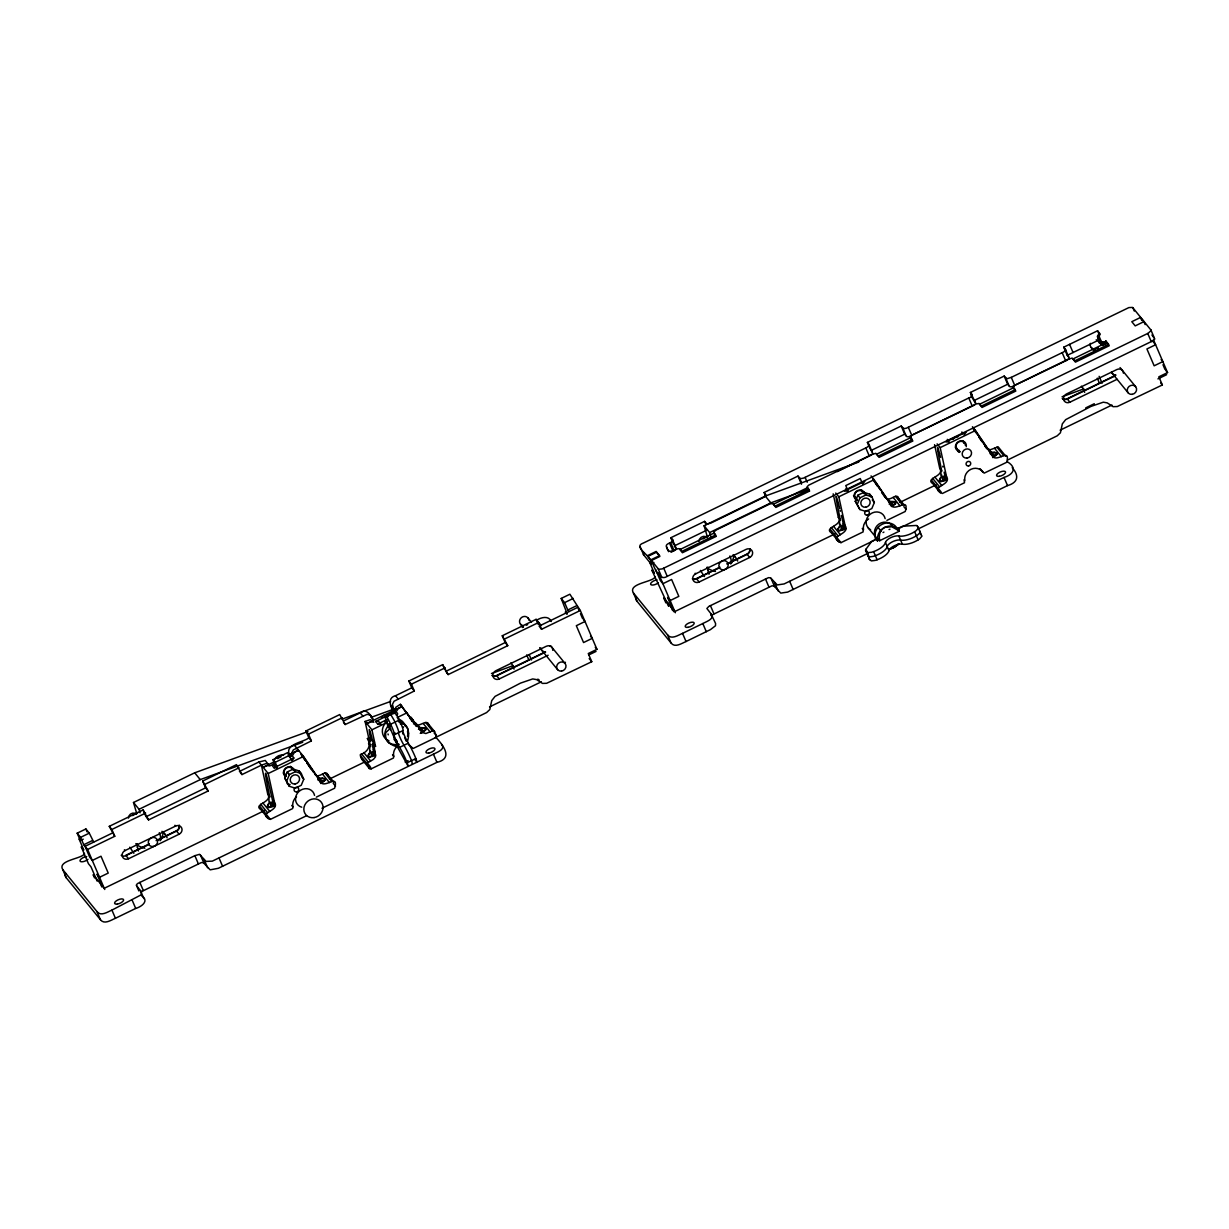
<?xml version="1.0" encoding="UTF-8"?>
<svg xmlns="http://www.w3.org/2000/svg" width="1229" height="1229" viewBox="0 0 1229 1229"><rect width="100%" height="100%" fill="white"/><g stroke="black" fill="none" stroke-linecap="round" stroke-linejoin="round"><path stroke-width="1.5" d="M396.368 744.989L408.059 766.097L407.721 764.3A14.349 1.506 64.1 0 0 407.168 762.779A12.951 1.367 64.1 0 0 399.625 747.37A8.096 0.845 64.1 0 1 395.615 739.474A8.096 0.845 64.1 0 1 394.248 734.804A12.951 1.367 64.1 0 0 390.653 724.234A14.349 1.506 64.1 0 0 389.685 722.206C383.725 709.456 384.677 720.025 388.21 725.97M394.094 713.619L394.248 711.576L398.365 717.982A14.349 1.506 64.1 0 1 399.333 720.01A12.951 1.367 64.1 0 1 402.928 730.594A8.096 0.845 64.1 0 0 404.31 735.265A8.096 0.845 64.1 0 0 408.32 743.146A12.951 1.367 64.1 0 1 415.863 758.57A14.349 1.506 64.1 0 1 416.416 760.09L416.815 761.888L415.94 761.012M959.511 452.38L958.005 451.458M289.906 757.556C292.41 752.686 294.637 757.97 292.103 760.766M403.45 727.414L403.081 726.723M160.154 840.744L160.538 836.442L159.309 832.694M730.748 564.003L731.132 559.702L729.918 555.954M883.021 532.556L883.928 532.096M840.528 524.337L840.39 524.783A3.702 2.181 -66.3 0 1 840.068 525.336L838.332 528.286A5.638 2.704 -35.3 0 0 839.668 530.928M941.89 475.162L941.767 475.623A3.702 2.181 -66.3 0 1 941.445 476.176L939.709 479.126M292.855 754.929L294.407 752.501L298.401 750.136L288.308 755.036M393.649 713.542C394.586 709.794 400.101 713.988 396.414 715.186M396.568 711.207L398.104 708.78L402.113 706.414L366.81 723.543L371.112 721.869L373.846 722.222M889.043 529.561L889.965 529.223M284.729 778.018L287.263 771.966L293.27 769.062L299.215 770.998L301.351 773.609L303.763 779.247L301.228 785.285L295.237 788.204L289.276 786.268L284.729 778.018L289.276 786.268M286.864 780.63L289.399 774.593L295.406 771.674L301.351 773.609M855.338 501.278L857.857 495.226L863.864 492.322L869.809 494.258L871.945 496.869L874.357 502.507L871.837 508.545L865.831 511.464L859.885 509.528L855.338 501.278L859.885 509.528M857.458 503.89L859.993 497.853L865.999 494.934L871.945 496.869M635.885 597.279L636.484 600.597L671.034 642.967C674.844 648.159 681.665 643.351 686.028 641.538L710.47 629.617L715.508 625.745L715.585 623.487L710.976 613.732L706.875 608.493L708.856 606.389L768.448 577.661L770.568 577.845L777.25 584.943L784.133 583.929L873.727 540.637M944.702 479.218L944.855 478.803A8.757 8.111 -33.1 0 0 944.84 475.884M269.55 802.122L267.722 805.026M370.344 751.595L368.516 754.498M564.894 663.291L565.448 662.277M866.061 549.102L865.646 549.901A5.239 2.105 -23.2 0 0 865.569 550.592L867.49 552.635L871.515 552.267A14.349 5.792 -23.2 0 0 873.604 551.606A12.951 5.223 -23.2 0 0 885.464 542.481A8.096 3.272 -23.2 0 1 890.825 537.626A8.096 3.272 -23.2 0 1 898.829 535.998A12.951 5.223 -23.2 0 0 914.622 531.711A14.349 5.792 -23.2 0 0 916.312 530.544L918.493 527.902L916.926 525.689A5.239 2.105 -23.2 0 0 916.296 525.474L902.808 526.181L897.339 528.639L899.382 531.143L879.549 540.76L877.506 538.256L871.699 541.39L866.061 549.102L869.103 558.227A5.239 2.105 -23.2 0 0 869.072 558.765L869.118 558.888M867.812 553.188L867.351 554.141A5.239 2.105 -23.2 0 0 867.321 554.678L867.367 554.801M65.705 873.404L64.953 875.171L65.89 877.337L100.44 919.707C104.25 924.899 111.071 920.091 115.434 918.278L135.712 908.446C141.473 906.802 149.738 900.826 141.473 895.68M324.579 780.476L321.998 781.613A3.702 3.134 76.5 0 1 321.445 781.521L321.061 781.337A8.757 8.019 -47.3 0 1 318.864 779.524M388.011 733.974L388.272 734.834M425.372 729.949L422.93 731.086A3.702 3.134 76.5 0 1 422.238 730.994M895.173 503.736L892.607 504.873A3.702 3.134 76.5 0 1 892.054 504.781L891.655 504.597A8.757 8.019 -47.3 0 1 889.458 502.784L889.166 502.231M996.55 454.561L993.969 455.698A3.702 3.134 76.5 0 1 993.431 455.621M899.398 543.771L893.529 547.704A9.171 2.98 -28 0 1 889.105 549.302M643.981 552.789L643.397 554.54L650.955 563.819L653.843 562.421M710.854 615.545L771.95 585.818L774.055 586.003L780.753 593.1L787.635 592.101L866.937 553.803M132.655 815.61L137.725 812.507M703.249 538.87L708.319 535.767M140.552 892.054L201.356 862.558L203.461 862.743L210.159 869.84L218.363 868.288L436.94 762.349C453.209 758.462 443.869 745.957 435.727 737.154M974.705 404.863L975.826 403.281L970.372 392.466L1004.17 376.074L1006.889 378.778L1011.283 377.364L1063.746 351.909L1065.758 350.019L1063.761 347.177L1097.574 330.77L1100.339 334.18C1092.904 334.872 1102.029 345.933 1105.885 340.971L1108.666 344.381L1074.853 360.773L1072.134 358.085L1067.724 359.482L1014.816 385.215L1013.249 386.843L1015.262 389.685L981.464 406.062L978.991 403.465L975.918 404.034L912.809 434.636L910.29 436.771L912.302 439.613L878.489 456.02L875.77 453.317L871.361 454.715L808.636 485.209L807.069 486.838L809.081 489.68L775.207 506.102L772.918 503.491L769.876 503.982L716.184 529.991L713.665 532.142L715.677 534.984L681.849 551.375C678.423 542.834 669.344 558.319 666.487 546.782C664.397 542.404 678.27 542.772 670.757 537.78L704.586 521.373L707.028 524L710.623 523.185L764.653 496.931L766.174 495.226L764.115 492.506L797.99 476.069L800.432 478.695L803.52 478.112L866.891 447.402L869.395 445.251L867.397 442.409L901.21 426.017L903.653 428.629L906.234 428.26L968.775 397.981C977.931 395.646 964.458 387.519 975.334 402.482M522.325 627.512L523.523 626.729M1094.117 350.004L1095.438 349.251M671.034 552.313L676.442 549.255L674.26 545.953L706.629 530.252M973.844 405.37L908.83 436.741L906.925 436.694L904.713 434.175L901.21 426.017M389.946 728.628L385.599 732.837L385.737 738.429A12.09 11 -39.2 0 0 398.872 744.144M526.227 625.269L527.671 624.562M1096.836 348.529L1098.265 347.822M291.073 754.283L293.347 749.89L311.383 740.918L308.817 737.784C304.5 742.116 283.438 744.067 289.814 755.221M391.191 706.06L393.741 709.194L392.435 704.371L394.063 701.237L414.342 690.99L411.776 687.841L395.508 695.737C386.766 697.765 390.592 707.581 394.002 712.62M410.962 746.694L413.282 748.43L435.957 737.431L436.541 736.294L434.482 731.378L433.222 730.594L425.848 733.544L422.945 732.653L417.845 725.771L416.554 726.385L400.408 704.325L395.846 707.243L394.893 711.33M373.217 721.024L370.159 719.702L365.09 721.438L368.7 737.922L367.41 738.537C371.88 746.064 367.287 752.271 360.312 754.652C360.727 762.763 368.838 761.289 371.173 768.862L393.449 758.016L393.787 756.48L392.512 754.913M269.965 765.344L266.447 763.424L261.393 765.175L267.707 794.011C273.668 802.983 248.857 804.442 263.544 811.032M833.17 493.843L838.301 517.271C844.262 526.273 819.451 527.61 834.153 534.292M934.547 444.668L939.678 468.111C945.639 477.159 920.828 478.358 935.53 485.117M374.43 742.024A5.669 2.289 -23.2 0 1 372.249 744.467L374.246 746.909L375.536 756.803L373.432 759.368L367.118 763.163L369.453 768.832L371.173 768.862M239.425 771.443L258.827 762.026L268.214 773.533L274.528 802.383C280.489 811.34 255.678 812.784 270.38 819.39L292.656 808.559L292.994 807.007L291.719 805.441M835.735 493.029L838.808 496.793L845.137 525.643C851.098 534.646 826.272 535.982 840.974 542.665L863.127 531.896L863.096 529.453M964.043 479.756L964.504 482.736L942.351 493.49C927.649 486.822 952.46 485.486 946.499 476.468L940.185 447.633L937.112 443.869M837.272 471.629L870.885 455.298L872.867 453.639L872.175 452.149M1004.17 376.074L1007.672 384.247L1009.885 386.766L1011.79 386.797L1066.741 360.327L1069.138 358.622L1068.754 357.178M1102.398 343.045L1101.015 344.443L1097.512 336.285M647.453 555.662L656.132 551.437L659.543 555.631L650.863 559.84L658.636 569.273L662.139 568.935L1148.285 333.182L1151.235 330.371L1132.57 307.419L1128.867 307.588L643.259 543.095C631.66 547.135 653.306 556.261 650.955 563.819M650.863 559.84C653.982 565.11 658.206 582.285 667.239 576.355L1151.788 341.355L1154.83 338.943L1151.926 335.01M306.559 815.718L212.279 861.145L206.042 861.391L199.528 854.324L194.858 855.661L137.402 883.636L136.265 885.233L141.489 892.054L140.982 894.927L111.931 910.105C107.568 911.918 100.747 916.726 96.937 911.549L62.817 869.702C56.78 859.916 83.802 858.748 84.494 853.341M321.983 808.236L433.438 754.176C436.725 752.348 446.035 749.398 441.61 744.375M655.103 576.601C654.396 582.008 627.374 583.176 633.411 592.962L667.531 634.809C671.341 639.986 678.162 635.178 682.541 633.365L702.804 623.533C706.091 621.69 715.401 618.755 710.976 613.732M897.723 529.008L1004.032 477.436C1012.635 474.809 1017.858 468.264 1007.503 461.858M918.37 528.854L1007.534 485.609C1017.643 482.674 1019.671 476.13 1012.204 467.634M136.573 812.984L133.5 802.491L194.704 772.811L307.941 731.562M707.182 536.243L704.094 525.751L765.298 496.07L858.779 462.027M83.249 839.161L80.346 840.559L77.181 833.185L85.876 828.961L89.287 833.154L93.727 842.095M567.122 613.67L561.207 598.431L569.887 594.221L580.303 610.49L596.956 649.327L588.261 653.536L591.763 661.709L546.659 683.293L542.496 683.416L536.627 679.606L532.725 678.93L520.481 683.124L495.072 696.382L491.723 700.622L489.833 709.517L486.607 712.559L435.312 737.584M1143.907 321.66L1140.497 317.481L1131.801 321.691L1135.212 325.885L1143.907 321.66L1145.167 324.61M870.885 450.582L904.713 434.175M973.875 400.639L1007.672 384.247M1063.761 347.177L1067.248 355.35L1099.632 339.65M77.181 833.185L80.592 837.364L89.287 833.154M561.207 598.431L564.618 602.625L573.298 598.4M133.5 802.491L139.046 809.296L200.25 779.616L302.703 742.285M704.094 525.751L709.64 532.556L770.844 502.876L808.59 489.127M80.592 837.364L83.756 844.753L87.597 849.454L114.758 836.288L109.273 826.334L143.102 809.942L148.571 819.881L208.162 790.984L202.693 781.045L236.506 764.638L241.975 774.577L261.393 765.175M308.817 737.784L305.913 730.978L339.726 714.571L345.195 724.526L367.072 714.341L370.359 715.078L372.925 719.288C370.344 714.602 366.227 707.904 360.205 712.866L344.274 720.593M411.776 687.841L408.858 681.035L442.686 664.643L448.155 674.583L507.746 645.686L502.277 635.746L536.09 619.339L541.282 625.546M109.273 826.334L111.839 829.483L145.652 813.076M205.243 784.179L239.071 767.772M305.913 730.978L308.464 734.112L342.292 717.721M408.858 681.035L411.423 684.184L445.236 667.777M504.827 638.88L538.655 622.473L541.574 629.279L580.303 610.49M83.756 844.753L92.452 840.528M564.618 602.625L567.783 609.999L576.462 605.789M112.192 833.139L85.047 846.32L89.748 857.304L92.313 860.438L100.993 856.229L108.229 873.082L99.534 877.306L96.983 874.172L101.684 885.157M208.162 790.984L205.596 787.85L146.021 816.747L143.102 809.942M445.605 671.449L505.196 642.552L507.746 645.686M539.009 626.145L577.753 607.356L579.089 610.49M276.586 767.956L273.038 759.691L287.525 752.67L291.841 760.413M274.866 761.55L263.098 767.265L267.4 765.59L270.134 765.944M273.038 759.691L275.173 762.318L289.645 755.282M277.462 767.864L274.021 767.802L271.886 765.191L274.789 763.777M289.276 756.757L292.164 755.343M274.021 767.802L294.299 757.97M385.46 716.108L394.14 711.898M268.214 773.533L303.517 756.419L319.847 780.4C322.812 791.153 339.265 771.935 334.641 788.219L316.299 797.129M381.159 724.142L377.733 724.081L375.598 721.469L395.876 711.622M838.808 496.793L874.126 479.679L890.441 503.66C893.36 514.413 909.921 495.195 905.251 511.479L886.892 520.389M940.185 447.633L975.488 430.503L991.818 454.5C994.799 465.13 1011.129 446.127 1006.628 462.319L984.168 473.134L980.005 468.695M386.459 716.737L395.154 712.528M385.414 717.828L388.303 716.43M377.733 724.081L387.058 719.549M374.246 746.909L375.536 746.295L371.926 729.811L387.058 722.483M397.136 717.582L407.229 712.697M125.051 850.576L175.609 826.057A4.855 4.409 -39.2 0 1 181.708 828.023A4.855 4.409 -39.2 0 1 179.111 834.214L128.553 858.748A4.855 4.409 -39.2 0 1 122.454 856.767A4.855 4.409 -39.2 0 1 125.051 850.576L124.406 849.792M552.773 650.325A4.855 4.409 -39.2 0 0 546.352 646.239L495.794 670.757A4.855 4.409 -39.2 0 0 493.198 676.949A4.855 4.409 -39.2 0 0 499.297 678.93L548.165 655.226M695.645 573.835L746.203 549.317A4.855 4.409 -39.2 0 1 752.302 551.283A4.855 4.409 -39.2 0 1 749.705 557.474L699.147 582.008A4.855 4.409 -39.2 0 1 693.048 580.027A4.855 4.409 -39.2 0 1 695.645 573.835L695.168 573.252M1123.383 373.124A4.855 4.409 -39.2 0 0 1116.946 369.499L1066.388 394.033A4.855 4.409 -39.2 0 0 1063.792 400.208A4.855 4.409 -39.2 0 0 1069.891 402.19L1117.084 379.3M387.78 724.956L390.223 723.758M390.653 724.234L399.333 720.01M125.773 855.338L149.37 843.893M156.114 840.621L176.331 830.819A4.855 4.409 -39.2 0 0 179.173 825.412M545.399 651.831L496.516 675.535A4.855 4.409 -39.2 0 1 492.092 675.443M719.964 567.153L696.367 578.598A4.855 4.409 -39.2 0 1 692.357 578.736M726.708 563.896L746.94 554.079A4.855 4.409 -39.2 0 0 749.782 548.672M1115.993 375.091L1067.11 398.795A4.855 4.409 -39.2 0 1 1062.317 398.457M121.179 855.261A4.855 4.409 -39.2 0 0 125.988 855.599L148.11 844.876M157.589 840.283L176.546 831.081A4.855 4.409 -39.2 0 0 179.28 825.258M416.216 724.557L411.024 717.398L409.733 718.028L411.93 720.716M492.307 675.704A4.855 4.409 -39.2 0 0 496.731 675.796L545.615 652.092M692.572 578.997A4.855 4.409 -39.2 0 0 696.582 578.859L718.704 568.136M728.183 563.543L747.155 554.34A4.855 4.409 -39.2 0 0 749.982 548.933M1062.517 398.718A4.855 4.409 -39.2 0 0 1067.325 399.056L1114.519 376.166M394.248 734.804L402.928 730.594M415.755 723.881L413.82 721.5C416.739 731.624 427.615 716.015 428.89 725.909M315.192 774.746C319.463 779.217 327.068 767.372 328.097 776.436M887 498.697C891.286 500.833 897.8 491.308 898.706 499.696M986.334 447.94L990.205 449.799L998.163 446.834L1005.737 456.174M1085.729 407.89L1094.302 403.726M420.272 733.375L423.606 731.762M396.644 745.634L398.81 744.574M264.573 810.541L104.25 888.29L93.158 874.695L94.556 877.952M329.387 779.094L365.366 761.642M835.167 533.801L674.844 611.55L663.752 597.955L665.857 602.855M899.981 502.354L935.96 484.902M1153.601 340.034L1167.55 372.587L1158.855 376.811L1162.357 384.969L1117.253 406.553L1113.09 406.676L1107.221 402.882L1103.319 402.19L1091.075 406.384L1065.666 419.642L1062.317 423.882L1060.427 432.777L1057.217 435.819L1007.611 460.015M588.783 654.934L596.034 651.431M1157.933 378.901L1166.628 374.691M399.625 747.37L408.32 743.146M489.526 706.921L541.344 681.788M1060.12 430.181L1111.938 405.048M405.155 762.072L408.059 760.674M407.168 762.779L415.863 758.57M536.858 620.107C541.252 617.327 548.687 615.33 551.268 621.49M258.827 762.026L265.264 760.459L268.982 765.329M271.886 765.191L274.466 764.561L275.957 766.497M375.598 721.469L378.179 720.824L379.669 722.775M1062.056 396.798L1083.625 388.932L1084.639 392.374M342.108 719.119L390.638 701.436M371.02 717.413L394.386 708.887M491.462 673.538L513.031 665.672L514.045 669.114M388.994 724.234L390.269 726.6M400.132 723.758L404.31 724.173L407.383 727.937M941.614 481.276L944.394 479.756A3.702 3.457 45.1 0 0 944.717 479.233M840.083 530.452L843.017 528.916A3.702 3.457 45.1 0 0 843.34 528.393L843.478 527.963A8.757 8.111 -33.1 0 0 843.463 525.044M370.282 756.665L373.217 755.128A3.702 3.457 45.1 0 0 373.524 754.606L373.677 754.176A8.757 8.111 -33.1 0 0 373.647 751.257L372.249 744.467M269.489 807.192L272.423 805.656A3.702 3.457 45.1 0 0 272.73 805.133L272.884 804.703A8.757 8.111 -33.1 0 0 272.853 801.784L268.644 783.349A53.077 9.248 73.5 0 0 267.799 780.154L267.569 779.278A13.104 2.289 73.5 0 0 266.048 774.132L265.664 773.471M994.783 452.41L991.096 452.164M893.422 501.57L889.719 501.34M423.606 727.783L419.919 727.553M322.812 778.31L319.125 778.08M388.241 724.142L387.565 725.002L390.469 728.551M715.462 571.5L714.771 571.331A32.338 29.404 -39.2 0 1 712.82 570.778L709.502 569.35A14.195 12.905 -39.2 0 1 706.859 567.306M144.868 848.225L144.177 848.071A32.338 29.404 -39.2 0 1 142.226 847.518L138.908 846.09A14.195 12.905 -39.2 0 1 135.866 843.632M287.156 783.656L290.121 784.624M993.293 455.544L993.032 455.437A8.757 8.019 -47.3 0 1 990.835 453.609L986.334 446.926M422.254 730.963L421.977 730.871A8.757 8.019 -47.3 0 1 419.657 728.997M318.096 777.711L318.511 777.896A3.702 2.535 6.5 0 0 319.156 778.003M395.892 741.579L397.259 742.147L396.46 740.795M539.193 679.99L537.795 679.115M937.635 447.571L938.004 448.262A13.104 2.289 73.5 0 1 939.494 453.332M836.258 496.731L836.626 497.438A13.104 2.289 73.5 0 1 838.117 502.492M886.447 498.436L885.433 497.622M899.06 530.836L891.793 526.765L884.803 527.349A9.171 8.388 -12 0 0 880.963 530.974M704.463 576.555L700.407 570.456M133.869 853.295L129.798 847.196M411.976 763.593L412.068 762.195A14.349 1.506 64.1 0 0 411.515 760.674A12.951 1.367 64.1 0 0 403.972 745.266A8.096 0.845 64.1 0 1 399.963 737.369A8.096 0.845 64.1 0 1 398.58 732.699A12.951 1.367 64.1 0 0 394.985 722.13A14.349 1.506 64.1 0 0 394.017 720.086L390.807 714.633M735.464 557.229L735.08 556.783A14.195 12.905 -39.2 0 0 732.991 554.909M164.855 833.969L164.486 833.523A14.195 12.905 -39.2 0 0 161.921 831.342M406.154 711.944L407.229 713.419M868.027 555.723L869.978 556.875L873.266 556.353A14.349 5.792 -23.2 0 0 875.355 555.677A12.951 5.223 -23.2 0 0 887.215 546.567A8.096 3.272 -23.2 0 1 892.577 541.712A8.096 3.272 -23.2 0 1 900.58 540.084A12.951 5.223 -23.2 0 0 916.373 535.798A14.349 5.792 -23.2 0 0 918.063 534.615L920.106 532.556L919.599 530.713M869.164 558.995L871.33 560.9L875.017 560.439A14.349 5.792 -23.2 0 0 877.107 559.763A12.951 5.223 -23.2 0 0 888.966 550.638A8.096 3.272 -23.2 0 1 894.328 545.799A8.096 3.272 -23.2 0 1 902.332 544.155A12.951 5.223 -23.2 0 0 918.124 539.869A14.349 5.792 -23.2 0 0 919.814 538.701L921.996 536.074L920.429 533.862A5.239 2.105 -23.2 0 0 919.968 533.678M917.464 526.15L921.351 534.799M1153.048 341.601L1155.613 344.734L1146.918 348.959L1154.154 365.812L1162.834 361.603L1161.128 359.513M1165.845 370.497L1167.55 372.587M1160.652 382.88L1162.357 384.969M1098.511 341.14L1102.106 345.549M1120.065 367.563L1135.627 386.659M1091.122 347.438L1093.518 350.373M1111.477 372.402L1128.237 392.957M1067.248 355.35L1068.754 357.178L1065.251 349.005M1081.412 386.213L1083.625 388.932M1067.325 399.056L1069.891 402.19M970.372 392.466L971.325 393.649M996.873 447.141L1003.709 455.513M994.538 448.278L1001.358 456.65M972.431 426.74L975.488 430.503M986.933 448.508L984.997 446.127L985.428 446.757M989.883 452.118L991.818 454.5M958.021 450.367L959.496 452.164M939.678 468.111L941.614 470.477M944.563 474.102L946.499 476.468M934.962 477.175L941.783 485.547M932.611 478.311L939.432 486.684M931.736 480.385L941.214 492.092M933.487 484.456L940.323 492.829M897.539 496.977L904.36 505.334M895.511 496.316L902.332 504.673M903.837 506.64L906.111 509.421M893.16 497.453L899.981 505.826M871.054 475.915L874.126 479.679M888.506 501.294L890.441 503.66M872.237 499.896L874.357 502.507M863.864 492.322L865.999 494.934M857.857 495.226L859.993 497.853M878.044 527.425L880.932 530.974M867.766 527.349L876.093 537.549M862.251 528.409L862.743 529.223M838.301 517.271L840.237 519.652M845.137 525.643L843.186 523.262L841.373 515.397M833.585 526.35L840.406 534.707M831.234 527.487L838.055 535.859M830.374 529.545L840.974 542.665M832.11 533.632L838.946 542.004M765.298 496.07L770.844 502.876M747.155 554.34L749.705 557.474M696.582 578.859L699.147 582.008M583.314 619.385L585.019 621.475L576.324 625.699L583.56 642.552L592.24 638.343L590.534 636.253M567.783 609.999L569.058 611.566M595.251 647.237L596.956 649.327M565.232 612.088L566.938 614.193M589.198 658.575L591.763 661.709M539.854 627.189L541.574 629.279M527.917 617.88L531.496 622.289M550.653 645.778L565.017 663.383M520.512 624.178L522.909 627.113M539.669 647.668L557.628 669.697M510.818 662.953L513.031 665.672M496.731 675.796L499.297 678.93M446.45 672.493L448.155 674.583M427.723 723.174L434.559 731.547M425.695 722.529L432.516 730.886M434.037 732.837L436.31 735.633M423.344 723.666L430.181 732.023M395.508 695.737L398.073 698.871M413.512 723.82A5.669 2.289 -23.2 0 0 415.848 723.313L417.845 725.771M418.705 727.507L420.641 729.872M414.357 723.697L416.554 726.385M407.398 731.793L408.535 733.175A9.171 4.977 83.4 0 0 407.398 727.906M387.504 726.047L390.407 729.611L390.592 728.812M396.245 740.273L397.336 741.609M393.941 739.243L395.016 740.58M395.2 740.795L396.291 742.132M396.199 744.605L398.242 747.109L390.254 728.474M386.075 739.136L388.948 742.669M360.205 712.866L362.77 716M392.865 755.144L393.726 756.188A10.17 9.233 -39.2 0 1 396.614 746.894M365.09 721.438L371.926 729.811M368.7 737.922L370.897 740.611M373.339 743.591L375.536 746.295M367.41 738.537L369.422 740.995L370.605 746.664M368.5 743.484L370.436 745.865M373.386 749.475L375.321 751.856M343.49 722.422L345.195 724.526M363.769 752.547L370.605 760.92M361.418 753.7L368.254 762.057M360.558 755.758L367.379 764.131M362.309 759.845L369.13 768.217M326.945 773.702L333.766 782.074M324.902 773.056L331.738 781.414M333.243 783.365L335.517 786.161M322.551 774.193L329.387 782.566M294.13 744.912L303.517 756.419M319.847 780.4L317.697 777.711M301.627 776.636L303.763 779.247M293.27 769.062L295.406 771.674M287.263 771.966L289.399 774.593M267.707 794.011L269.643 796.392M272.592 800.002L274.528 802.383M240.269 772.488L241.975 774.577M262.991 803.075L269.812 811.447M260.64 804.227L267.461 812.584M259.765 806.285L270.38 819.39M261.516 810.372L268.337 818.744M194.704 772.811L200.25 779.616M174.964 825.274L175.609 826.057M176.546 831.081L179.111 834.214M146.865 817.792L148.571 819.881M125.988 855.599L128.553 858.748M80.346 840.559L79.071 838.992L83.772 849.976L81.222 846.842L88.442 863.71L91.007 866.844L97.122 881.101M884.957 497.115L884.05 495.932M949.433 441.964L945.992 441.887L966.271 432.055L964.074 434.866M848.056 491.124L844.615 491.062L864.893 481.23L862.697 484.026M419.719 728.935L418.521 727.245M318.864 779.386L318.081 778.28M873.204 479.126L873.927 480.124M415.264 760.183L414.757 759.414M975.165 430.764L974.566 429.966L975.027 430.78M303.932 757.709L302.442 755.712L302.887 756.434M874.049 480.309L873.266 479.341M889.043 502.062L886.739 498.697M407.429 713.696L410.194 717.659A53.077 1.736 54.9 0 1 412.053 720.363L413.297 722.16M304.208 758.109L306.482 761.381M976.502 432.685L978.453 435.481A53.077 1.736 54.9 0 1 980.327 438.169L986.104 446.588M875.14 481.845L877.091 484.641A53.077 1.736 54.9 0 1 878.95 487.345L881.393 490.893M987.394 449.169L986.288 447.556M413.543 722.529L414.265 723.574M884.02 494.719L881.869 491.6M884.25 495.057L886.524 498.375M415.848 723.313L418.352 726.984M315.023 773.809L308.356 764.085A53.077 1.736 54.9 0 0 306.605 761.565M315.254 774.132L317.466 777.389M972.754 428.138L975.811 432.639M978.868 437.125L981.94 441.626M873.42 480.309L877.491 486.3M881.577 492.291L883.62 495.302M411.024 717.398L412.883 720.133M400.408 704.325L405.585 711.929M296.696 748.046L298.739 751.042M300.782 754.038L304.853 760.044M306.897 763.04L310.983 769.031M984.813 445.374L983.753 443.823M985.013 445.681L985.658 446.619M884.281 495.794L885.126 497.038M313.687 772.534L311.582 769.415M982.463 441.902L981.387 440.305M982.678 442.225L983.338 443.193M881.746 492.03L882.591 493.29M311.137 768.77L309.201 765.897M979.897 438.108L978.852 436.541M980.112 438.415L980.742 439.352M880.225 489.787L878.105 486.653M411.838 720.593L409.948 717.782M308.556 764.945L307.926 764.008M877.69 486.023L876.845 484.764A53.077 1.736 54.9 0 1 875.616 482.936M306.666 762.134L307.726 763.701M976.41 432.885L976.702 433.33A53.077 1.736 54.9 0 0 978.223 435.588M875.232 482.352L873.911 480.339M304.147 758.354L304.731 759.245A53.077 1.736 54.9 0 0 306.251 761.504M975.826 432.009L975.288 431.179M407.383 713.911L408.443 715.524A53.077 1.736 54.9 0 0 409.534 717.152M407.106 713.496L406.169 712.021M947.298 439.352L947.928 440.596M845.921 488.512L846.551 489.756M1150.82 329.771L1154.323 337.944M1162.972 364.736L1164.984 369.453M1147.748 333.443L1151.25 341.616M1140.497 317.481L1141.756 320.431M1132.908 307.803L1134.306 311.075M1105.885 340.971L1107.298 344.243M1104.088 341.846L1105.486 345.119M1097.574 330.77L1099.678 335.671M1102.213 342.031L1103.611 345.303M1098.542 335.056L1102.029 343.214M1099.125 376.32L1102.09 383.248M1097.282 378.179L1099.509 383.356M1069.553 344.366L1073.055 352.539M1062.179 352.692L1065.681 360.85M1011.283 377.364L1014.785 385.537M1005.66 377.902L1009.163 386.075M1004.032 477.436L1007.534 485.609M968.775 397.981L972.277 406.154M908.323 427.308L911.826 435.465M910.812 437.785L912.21 441.042M902.7 427.846L906.203 436.003M914.622 531.711L918.124 539.869M868.888 444.253L872.39 452.41M867.397 442.409L870.193 448.954M865.815 447.924L869.318 456.082M898.414 528.101L899.075 529.638M898.829 535.998L902.332 544.155M869.809 494.258L871.023 497.069M862.451 483.673L860.254 478.542L845.767 485.578L847.887 490.525M885.464 542.481L888.966 550.638M876.415 538.778L877.398 541.067M873.604 551.606L877.107 559.763M865.953 551.268L869.779 559.809M805.103 477.374L807.207 482.275M807.591 487.836L808.989 491.108M799.48 477.912L801.585 482.813M797.99 476.069L801.492 484.241M764.115 492.506L765.513 495.763M789.709 581.394L793.197 589.567M774.7 582.823L778.203 590.995M771.075 578.383L774.577 586.556M765.452 578.92L768.955 587.093M714.172 533.14L715.585 536.412M704.586 521.373L705.984 524.645M710.423 605.605L713.926 613.778M672.678 540.13L676.18 548.303M670.757 537.78L673.569 544.309M670.635 542.588L674.137 550.746M669.559 543.11L673.046 551.283M702.804 623.533L706.306 631.706M666.487 546.782L668.591 551.683M663.737 568.197L667.239 576.355M658.114 568.735L661.617 576.893M658.206 572.714L675.366 612.749M655.641 569.58L660.342 580.564L662.907 583.698L671.602 579.489L678.823 596.357L670.143 600.566L667.577 597.432L673.692 611.673M682.541 633.365L686.028 641.538M671.003 606.849L672.463 610.245M667.593 602.656L669.052 606.066M649.665 562.252L654.381 573.236L651.816 570.102L668.407 605.989M640.201 546.767L643.689 554.924M667.531 634.809L671.034 642.967M633.411 592.962L636.914 601.119M580.441 613.64L582.454 618.341M536.09 619.339L538.271 624.44M529.269 654.796L531.496 659.988M526.688 654.919L528.916 660.096M502.277 635.746L505.196 642.552M442.686 664.643L444.867 669.744M411.423 684.184L414.342 690.99M433.438 754.176L436.94 762.349M404.756 737.815L406.215 741.21M308.464 734.112L311.383 740.918M299.215 770.998L301.028 775.222M275.173 762.318L277.293 767.265M202.693 781.045L205.596 787.85M219.1 858.134L222.603 866.307M204.106 859.563L207.609 867.735M200.481 855.123L203.983 863.296M194.858 855.661L198.361 863.833M139.829 882.345L143.317 890.518M140.383 890.472L143.885 898.645M136.757 886.032L138.862 890.933M111.839 829.483L114.758 836.288M132.21 900.273L135.712 908.446M85.876 828.961L87.136 831.925M87.597 849.454L104.757 889.489M111.931 910.105L115.434 918.278M100.409 883.59L101.869 886.985M96.937 911.549L100.44 919.707M62.817 869.702L66.305 877.859M962.415 433.576L961.892 431.932M709.64 532.556L710.669 536.059M139.046 809.296L140.075 812.799M939.54 453.363L939.786 454.238A53.077 9.248 73.5 0 1 940.615 457.434M838.163 502.538L838.408 503.414A53.077 9.248 73.5 0 1 839.238 506.609M839.453 507.469L839.776 508.76M373.293 743.437L372.341 739.628A53.077 9.248 73.5 0 0 371.511 736.432L371.281 735.556A13.104 2.289 73.5 0 0 369.76 730.41M840.19 510.419L840.39 511.249M942.751 466.237L942.95 467.051M944.133 472.166L944.486 473.718M944.609 474.302L944.932 475.853M843.232 523.477L843.555 525.029M941.783 471.291L938.495 454.853A53.077 9.248 73.5 0 1 938.034 452.088L937.911 451.366M840.406 520.466L837.133 504.013A53.077 9.248 73.5 0 1 836.657 501.263L836.565 500.71M269.812 797.191L266.524 780.753A53.077 9.248 73.5 0 1 266.048 778.003L265.94 777.266A12.505 2.181 73.5 0 1 265.479 773.302M370.866 740.472L370.236 737.031A53.077 9.248 73.5 0 1 369.76 734.281L369.652 733.544M707.873 570.609L707.796 570.01A14.195 12.905 -39.2 0 1 707.858 567.107M137.279 847.349L137.202 846.75A14.195 12.905 -39.2 0 1 137.249 843.847M398.519 721.776A12.09 11 -39.2 0 1 407.49 736.171M385.737 738.429A12.09 11 -39.2 0 1 390.3 724.142M397.858 718.934A12.09 11 -39.2 0 1 405.386 726.508M388.948 740.78A12.09 11 -39.2 0 1 382.342 731.808A12.09 11 -39.2 0 1 387.703 721.024M398.211 746.955A16.899 11.783 41.4 0 1 388.871 742.808M388.963 742.654A9.171 6.391 41.4 0 1 385.691 738.445M408.658 733.206A16.899 9.187 83.4 0 1 407.367 741.517M87.981 859.317A4.855 1.966 -23.2 0 1 81.836 861.79A4.855 1.966 -23.2 0 1 80.715 859.363A4.855 1.966 -23.2 0 1 86.706 856.567M402.559 732.883A4.855 4.409 -39.2 0 1 403.189 734.358M396.322 739.904A4.855 4.409 -39.2 0 1 395.047 733.037M381.528 717.214A4.855 4.409 -39.2 0 1 385.353 714.909M384.631 721.93A4.855 4.409 -39.2 0 1 386.613 719.81M394.663 733.129A5.669 5.146 -39.2 0 1 393.925 733.436M369.422 740.995A5.669 2.289 -23.2 0 1 373.217 740.534M411.746 720.885A5.669 2.289 -23.2 0 1 413.021 719.856M369.729 733.667A12.505 2.181 73.5 0 1 369.192 729.58M375.92 755.021A5.669 2.289 -23.2 0 1 368.331 755.927A5.669 2.289 -23.2 0 1 374 751.057M375.398 753.607A2.427 0.983 -23.2 0 1 372.372 754.975A2.427 0.983 -23.2 0 1 371.496 753.899A2.427 0.983 -23.2 0 1 374.399 752.394M369.868 757.141A5.638 2.704 -35.3 0 1 368.685 754.452M370.497 750.98A3.702 2.181 -66.3 0 1 370.252 751.549M369.652 747.094A10.877 8.265 -63.2 0 1 369.622 750.581M418.474 729.319A5.669 2.289 -23.2 0 1 425.557 728.551A5.669 2.289 -23.2 0 1 420.963 733.175M419.78 730.134A2.427 0.983 -23.2 0 1 422.622 729.903A2.427 0.983 -23.2 0 1 420.871 731.793M423.437 727.921A5.638 2.473 -10.4 0 1 425.818 729.903M419.949 727.476A3.702 2.535 6.5 0 1 419.35 727.307M419.335 726.677A10.877 8.972 -2.2 0 1 416.662 724.311M408.366 744.62A10.17 9.233 -39.2 0 1 411.807 747.739M550.131 645.855A4.855 4.409 -39.2 0 1 550.208 646.285M543.71 651.57A4.855 4.409 -39.2 0 1 540.883 648.082M163.211 831.572A14.195 12.905 -39.2 0 1 162.904 834.46L161.736 838.04A31.662 28.774 -39.2 0 1 160.845 839.975M164.778 834.03A15.869 14.425 -39.2 0 1 167.098 837.84M138.447 850.975A15.869 14.425 -39.2 0 1 137.54 847.242M128.43 818.115A4.855 4.409 -39.2 0 1 136.511 814.182M274.866 766.466A8.096 7.359 -39.2 0 1 275.066 762.687M277.723 758.662A8.096 7.359 -39.2 0 1 280.965 756.91M273.468 764.177A8.096 7.359 -39.2 0 1 283.53 755.174M522.832 625.53A4.855 4.409 -39.2 0 1 519.59 620.706A4.855 4.409 -39.2 0 1 524.353 616.451A4.855 4.409 -39.2 0 1 528.869 620.138M301.735 807.192A9.955 9.049 -39.2 0 1 298.893 791.522A9.955 9.049 -39.2 0 1 314.547 795.378M290.259 766.251A4.855 4.409 -39.2 0 1 291.872 769.2M285.282 774.347A4.855 4.409 -39.2 0 1 283.331 772.918M286.28 775.96A4.855 4.409 -39.2 0 1 285.804 768.509A4.855 4.409 -39.2 0 1 293.163 770.015M285.758 776.728A5.669 5.146 -39.2 0 1 285.681 768.079A5.669 5.146 -39.2 0 1 294.115 769.984M274.681 805.794A5.669 2.289 -23.2 0 1 267.507 806.362A5.669 2.289 -23.2 0 1 273.207 801.585M274.605 804.135A2.427 0.983 -23.2 0 1 271.578 805.502A2.427 0.983 -23.2 0 1 270.718 804.427A2.427 0.983 -23.2 0 1 273.606 802.921M269.074 807.668A5.638 2.704 -35.3 0 1 267.891 804.98M269.704 801.508A3.702 2.181 -66.3 0 1 269.474 802.076M268.874 797.621A10.877 8.265 -63.2 0 1 268.828 801.108M317.681 779.847A5.669 2.289 -23.2 0 1 324.702 778.986A5.669 2.289 -23.2 0 1 320.661 783.487M318.987 780.661A2.427 0.983 -23.2 0 1 321.829 780.43A2.427 0.983 -23.2 0 1 320.078 782.32M322.643 778.449A5.638 2.473 -10.4 0 1 325.024 780.43M318.541 777.22A10.877 8.972 -2.2 0 1 315.868 774.838M292.932 806.716A10.17 9.233 -39.2 0 1 296.527 796.776M953.136 439.337A4.855 4.409 -39.2 0 1 957.867 436.894M962.568 440.612A4.855 4.409 -39.2 0 1 963.859 443.3M956.992 448.339A4.855 4.409 -39.2 0 1 955.471 447.218M959.158 450.382A4.855 4.409 -39.2 0 1 956.101 445.374A4.855 4.409 -39.2 0 1 961.109 441.334A4.855 4.409 -39.2 0 1 965.364 445.374M960.248 451.55A5.669 5.146 -39.2 0 1 955.486 445.927A5.669 5.146 -39.2 0 1 961.785 440.842A5.669 5.146 -39.2 0 1 966.255 446.695M946.207 480.124A5.669 2.289 -23.2 0 1 939.432 480.247A5.669 2.289 -23.2 0 1 945.716 475.531M946.1 478.634A2.427 0.983 -23.2 0 1 943.135 479.587A2.427 0.983 -23.2 0 1 942.889 478.296A2.427 0.983 -23.2 0 1 945.792 476.99M937.988 451.473A12.505 2.181 73.5 0 1 937.466 447.387M941.045 481.753A5.638 2.704 -35.3 0 1 939.878 479.08M940.846 471.706A10.877 8.265 -63.2 0 1 940.799 475.208M990.113 453.716A5.669 2.289 -23.2 0 1 996.734 453.163A5.669 2.289 -23.2 0 1 992.633 457.587M991.158 454.669A2.427 0.983 -23.2 0 1 993.769 454.484A2.427 0.983 -23.2 0 1 992.433 456.236M994.63 452.549A5.638 2.473 -10.4 0 1 996.996 454.515M991.127 452.103A3.702 2.535 6.5 0 1 990.528 451.919M990.513 451.304A10.877 8.972 -2.2 0 1 987.962 449.092M964.903 480.8A10.17 9.233 -39.2 0 1 970.971 469.278A10.17 9.233 -39.2 0 1 982.985 472.366M861.191 489.787A4.855 4.409 -39.2 0 1 862.251 491.4M856.429 497.76A4.855 4.409 -39.2 0 1 853.525 495.502M857.166 499.358A4.855 4.409 -39.2 0 1 856.398 491.769A4.855 4.409 -39.2 0 1 863.849 493.582M857.381 500.464A5.669 5.146 -39.2 0 1 855.983 491.6A5.669 5.146 -39.2 0 1 864.817 493.597M845.721 528.808A5.669 2.289 -23.2 0 1 838.147 529.73A5.669 2.289 -23.2 0 1 843.816 524.844M844.907 527.671A2.427 0.983 -23.2 0 1 841.926 528.762A2.427 0.983 -23.2 0 1 841.389 527.594A2.427 0.983 -23.2 0 1 844.2 526.181M836.611 500.649A12.505 2.181 73.5 0 1 836.089 496.562M839.468 520.881A10.877 8.265 -63.2 0 1 839.422 524.368M889.197 502.661A5.669 2.289 -23.2 0 1 895.357 502.338A5.669 2.289 -23.2 0 1 891.716 506.548M889.197 504.136A2.427 0.983 -23.2 0 1 892.408 503.66A2.427 0.983 -23.2 0 1 890.457 505.672M893.253 501.709A5.638 2.473 -10.4 0 1 895.618 503.69M889.75 501.263A3.702 2.535 6.5 0 1 889.166 501.094M889.135 500.48A10.877 8.972 -2.2 0 1 887.23 498.989M863.526 529.976A10.17 9.233 -39.2 0 1 868.642 518.945M1115.225 375.014A4.855 4.409 -39.2 0 1 1111.554 371.772M898.215 543.894A12.09 11 -39.2 0 1 889.105 548.933M877.736 540.837A12.09 11 -39.2 0 1 884.388 527.564A12.09 11 -39.2 0 1 898.507 529.837M876.016 540.145A12.09 11 -39.2 0 1 881.976 524.353A12.09 11 -39.2 0 1 897.431 529.146M879.734 540.714A16.899 15.47 -12 0 1 880.732 530.897M870.593 529.76A9.955 9.049 -39.2 0 1 870.27 514.137A9.955 9.049 -39.2 0 1 885.141 518.638M875.586 536.781A9.955 9.049 -39.2 0 1 879.058 523.984A9.955 9.049 -39.2 0 1 891.993 525.566M658.268 582.853A4.855 1.966 -23.2 0 1 652.276 585.05A4.855 1.966 -23.2 0 1 651.278 582.654A4.855 1.966 -23.2 0 1 657.008 579.858M1096.191 339.803A4.855 4.409 -39.2 0 1 1099.479 343.398M1092.98 348.667A4.855 4.409 -39.2 0 1 1090.338 343.352M699.024 541.374A4.855 4.409 -39.2 0 1 707.412 537.764M733.805 554.832A14.195 12.905 -39.2 0 1 733.498 557.72L732.33 561.3A31.662 28.774 -39.2 0 1 731.455 563.235M735.388 557.29A15.869 14.425 -39.2 0 1 737.707 561.1M709.041 574.235A15.869 14.425 -39.2 0 1 708.134 570.502M656.47 552.22L647.791 556.445L651.201 560.624L659.881 556.414L656.47 552.22M713.696 533.202L679.883 549.609L682.433 552.743L716.261 536.336L713.696 533.202M807.1 487.898L773.287 504.305L775.852 507.439L809.665 491.032L807.1 487.898M910.32 437.831L876.507 454.238L879.058 457.372L912.886 440.981L910.32 437.831M1013.28 387.903L979.467 404.31L982.017 407.444L1015.845 391.037L1013.28 387.903M1106.684 342.599L1072.871 359.006L1075.436 362.14L1109.249 345.733L1106.684 342.599M428.767 753.054A4.855 1.966 -23.2 0 0 434.943 748.661A4.855 1.966 -23.2 0 0 427.646 749.844A4.855 1.966 -23.2 0 0 428.767 753.054M117.4 904.068A4.855 1.966 -23.2 0 0 123.576 899.674A4.855 1.966 -23.2 0 0 116.279 900.857A4.855 1.966 -23.2 0 0 117.4 904.068M153.149 846.52A4.855 4.409 -39.2 0 0 156.897 839.161A4.855 4.409 -39.2 0 0 148.801 840.237A4.855 4.409 -39.2 0 0 153.149 846.52M561.53 671.095A4.855 4.409 -39.2 0 0 565.279 663.721A4.855 4.409 -39.2 0 0 557.183 664.797A4.855 4.409 -39.2 0 0 561.53 671.095M295.083 783.964A4.855 4.409 -39.2 0 0 298.847 776.605A4.855 4.409 -39.2 0 0 290.735 777.68A4.855 4.409 -39.2 0 0 295.083 783.964M314.132 817.592A9.955 9.049 -39.2 0 0 321.399 802.307A9.955 9.049 -39.2 0 0 304.792 804.995A9.955 9.049 -39.2 0 0 314.132 817.592M296.512 791.875A2.427 2.212 -39.2 0 0 298.401 788.188A2.427 2.212 -39.2 0 0 294.345 788.726A2.427 2.212 -39.2 0 0 296.512 791.875M967.054 458.064A4.855 4.409 -39.2 0 0 970.818 450.69A4.855 4.409 -39.2 0 0 962.706 451.765A4.855 4.409 -39.2 0 0 967.054 458.064M865.692 507.224A4.855 4.409 -39.2 0 0 869.441 499.865A4.855 4.409 -39.2 0 0 861.329 500.94A4.855 4.409 -39.2 0 0 865.692 507.224M968.498 465.96A2.427 2.212 -39.2 0 0 970.372 462.273A2.427 2.212 -39.2 0 0 966.317 462.826A2.427 2.212 -39.2 0 0 968.498 465.96M867.121 515.135A2.427 2.212 -39.2 0 0 868.995 511.448A2.427 2.212 -39.2 0 0 864.939 511.986A2.427 2.212 -39.2 0 0 867.121 515.135M999.377 476.314A4.855 1.966 -23.2 0 0 1005.537 471.921A4.855 1.966 -23.2 0 0 998.255 473.104A4.855 1.966 -23.2 0 0 999.377 476.314M688.01 627.328A4.855 1.966 -23.2 0 0 694.17 622.934A4.855 1.966 -23.2 0 0 686.888 624.117A4.855 1.966 -23.2 0 0 688.01 627.328M1132.124 394.355A4.855 4.409 -39.2 0 0 1135.873 386.981A4.855 4.409 -39.2 0 0 1127.776 388.057A4.855 4.409 -39.2 0 0 1132.124 394.355M723.743 569.795A4.855 4.409 -39.2 0 0 727.507 562.421A4.855 4.409 -39.2 0 0 719.395 563.496A4.855 4.409 -39.2 0 0 723.743 569.795"/></g></svg>
